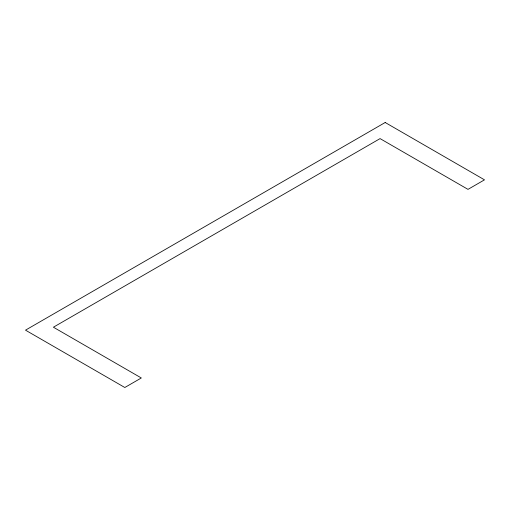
<?xml version="1.0" encoding="UTF-8"?>
<svg xmlns="http://www.w3.org/2000/svg" width="510" height="510" viewBox="0 0 510 510"><rect width="100%" height="100%" fill="white"/><g stroke="black" fill="none" stroke-linecap="round" stroke-linejoin="round"><path stroke-width="0.76" d="M385.184 122.502L25.5 330.161L124.816 387.498L141.321 377.974L53.397 327.21L380.071 138.605L467.995 189.369L484.5 179.839L385.184 122.502"/></g></svg>
